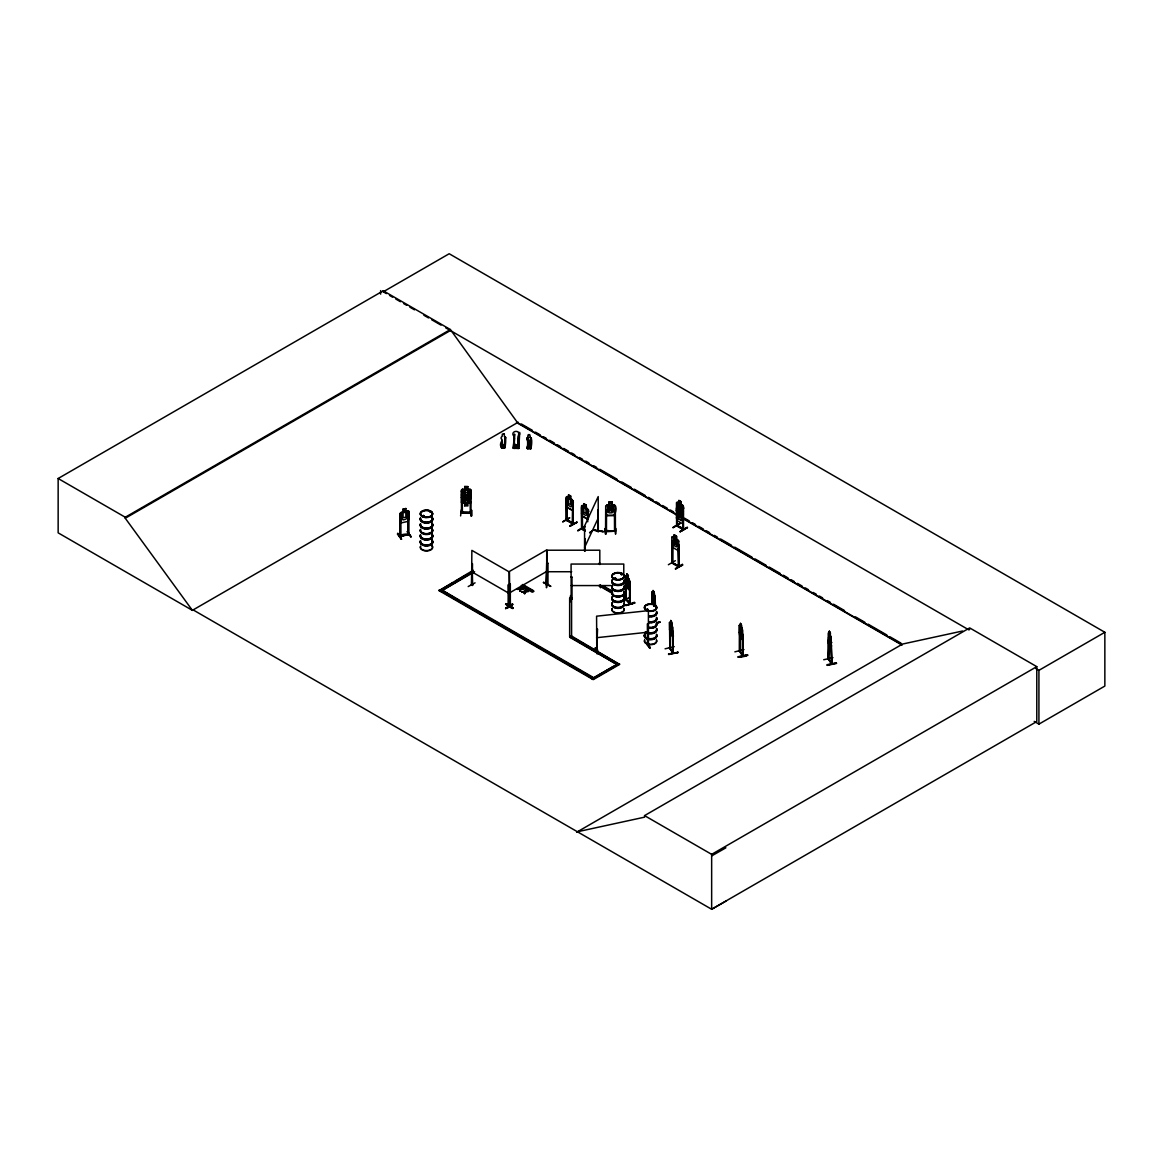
<?xml version="1.0" encoding="UTF-8"?>
<svg xmlns="http://www.w3.org/2000/svg" width="1163" height="1163" viewBox="0 0 1163 1163"><rect width="100%" height="100%" fill="white"/><g stroke="black" fill="none" stroke-linecap="round" stroke-linejoin="round"><path stroke-width="1.5" d="M461.435 502.242L462.569 503.186L470.128 503.288L471.16 502.3M462.569 503.186L461.537 502.14M464.677 505.861L464.778 503.07L463.165 502.169L463.165 497.226L464.778 495.133L464.778 490.204L467.802 490.248L469.43 502.242L467.802 503.114L467.919 505.905L464.677 505.803M461.391 491.469L462.278 491.484L462.38 513.203L461.42 512.185M460.606 515.936L461.333 509.816M461.435 497.226L462.438 499.872L470.041 499.916L471.16 497.299M462.438 499.872L461.537 497.153M462.176 512.156L471.16 512.345M461.289 512.2L461.478 513.246L461.435 490.059L462.467 489.129L470.012 489.245L471.044 490.292M470.274 513.087L470.099 512.302M471.044 491.804L470.172 491.6L470.259 513.334M471.044 516.081L471.306 509.932L471.102 515.66M471.829 510.368L471.582 516.081L471.277 509.917M504.349 446.345L504.815 439.352A2.195 1.788 4.3 0 0 504.364 436.518L504.32 434.351M517.811 446.388L518.494 435.921M530.124 447.144L530.575 440.166A2.195 1.788 4.3 0 0 530.124 437.332L529.979 434.933M501.704 439.352L501.718 439.28A2.195 1.788 4.3 0 1 502.169 436.459L502.314 434.09L503.812 433.872M504.466 444.15C507.112 451.404 496.964 448.337 501.82 440.864M501.994 444.324C503.913 452.044 500.308 444.935 501.893 446.287L504.669 446.359C506.138 445.618 502.169 451.477 504.858 444.368M502.169 447.653L502.46 444.106M502.489 444.222L501.951 447.755M503.477 445.676L503.07 446.316M503.375 445.487L503.477 446.011M504.364 434.584L503.812 433.799M504.669 447.828C506.486 443.946 504.669 436.358 505.629 437.317M505.062 447.842L505.658 437.404M514.598 434.41L513.305 448.322L514.264 434.569M514.642 434.25L513.624 448.118M514.657 438.029L513.886 448.322L514.904 448.366M514.584 443.161L514.628 448.162M514.569 444.906L514.322 448.337L513.741 444.993L514.119 446.127L518.291 446.229L518.669 445.124L518.669 446.519L513.624 446.563M516.474 445.88C516.357 444.47 515.253 446.548 516.43 444.804M516.837 445.414C512.461 444.382 518.029 451.36 516.852 445.269M518.814 448.424L519.716 432.389L517.273 448.409L518.611 434.337M517.855 448.409L518.756 436.401M519.439 432.985L518.233 448.438L518.553 446.694M527.479 440.166L527.479 440.079A2.195 1.788 4.3 0 1 527.929 437.273L527.929 437.346A2.195 1.788 4.3 0 0 527.479 440.166L527.929 447.086L530.124 447.072M527.842 438.247L527.755 448.584M527.333 448.424L527.973 439.774M528.206 448.569L528.365 438.247L528.235 448.569M527.929 448.453L528.613 439.774M528.613 443.408L528.002 448.453M528.467 448.162L528.482 446.505M528.947 446.214L529.107 447.13M529.049 447.014L529.078 446.374M529.47 446.621L528.467 446.592M530.124 437.404L530.124 437.332A2.195 1.788 4.3 0 1 530.575 440.239M529.47 448.191L529.485 446.534M530.357 440.021L530.226 448.613M530.75 438.189C533.802 439.425 528.424 462.176 531.389 437.928C529.325 439.716 530.284 453.337 530.444 447.174M531.011 438.306L530.008 448.496M530.372 448.627L531.128 438.32M503.128 445.545L503.477 445.574M527.973 435.107L527.929 437.346M671.225 627.133L671.967 625.825L671.734 632.817L670.15 628.18M742.227 639.476L742.634 637.571M742.692 637.469L742.256 639.606L739.668 635.42L739.29 632.294M828.143 640.188C827.344 641.743 831.618 651.178 831.56 645.363M669.612 648.067L672.984 653.344L672.955 627.497L669.583 622.365M669.583 629.416L669.554 622.278L669.801 648.489L673.348 653.243L670.295 647.951M673.29 653.155L672.97 631.218L672.65 652.806M740.09 651.353L739.697 629.372M742.561 655.38L742.735 656.266L742.692 630.419L740.409 623.368L741.485 625.156M743.041 655.321L743.055 656.194L742.706 634.14M831.24 662.823L831.952 664.015L831.24 642.092L831.879 642.514M831.211 663.55L831.211 662.765M831.414 663.273L828.885 658.767M671.138 627.075L670.426 623.441L670.397 629.561L671.356 628.514L672.316 632.599L671.778 622.205L670.76 620.417L670.339 648.489M399.781 536.332L400.741 535.649M422.532 516.387L423.884 515.602M422.358 516.038L423.623 515.761M423.783 516.096L423.39 516.11M422.576 516.27L423.884 516.387L423.623 515.485M424.044 516.27L423.361 515.398M429.641 511.865L430.237 512.316M613.933 578.68L615.59 578.127M614.093 578.316L614.602 578.752M615.431 578.026L615.59 578.68M621.391 574.435L621.347 574.129M621.231 574.478L621.958 574.129M622.176 574.507L621.42 574.507M646.381 609.586L647.457 609.136M647.98 610.124L647.878 609.383M648.227 609.877L647.311 609.078L646.454 609.775M653.824 605.967L654.74 605.749L653.737 605.908M654.057 606.054L654.202 605.952M665.091 648.809L674.22 646.643M832.97 657.662L823.709 659.741M629.852 587.911L629.285 590.077L625.81 586.123M505.6 604.353C508.798 601.853 520.544 614.922 505.643 604.28M529.921 442.434L529.819 441.62M675.151 541.391L677.288 540.243L675.848 542.452L677.244 546.45L675.383 542.758L674.177 544.546L673.362 544.066L674.889 541.885L673.464 538.033L675.281 541.391M566.25 504.219L566.963 507.257L572.341 510.368L573.126 508.187M581.573 512.97L582.198 516.052L587.577 519.163L588.362 516.881M587.577 519.163L588.449 509.83L586.079 507.62L586.152 504.916L583.782 503.637L583.855 506.254L581.485 505.92L581.529 529.049L582.489 529.209L582.401 514.846M678.785 548.224L677.927 550.448L672.534 547.337L671.836 544.299M683.263 521.344L682.463 523.641L677.026 520.559L676.386 507.998L677.2 507.431L683.422 511.865M516.285 446.141L516.387 445.196M520.181 591.095L520.893 588.9L523.873 588.522L520.893 589.35L520.181 591.095L520.995 586.864L520.995 588.987M524.731 591.574L524.717 593.712L525.429 591.516L528.409 591.138L525.429 591.516M524.15 593.392L525.531 589.481L526.098 590.252L525.531 589.481M525.531 589.932L524.833 591.647L521.809 592.04L524.833 591.197M610.502 507.78L607.871 505.731L609.892 508.725L607.769 511.909L610.59 509.292C611.971 513.45 615.416 511.865 611.229 508.725L613.294 505.643L610.473 507.751M614.253 515.34L615.329 512.709M605.719 512.927L606.708 515.543L614.326 515.427C615.692 512.403 617.291 506.894 614.297 504.684L612.189 504.786L612.189 502.082L608.947 502.125L608.961 504.844L605.705 505.774L605.545 531.593L605.574 530.575L606.65 531.011M519.614 590.775L520.297 588.58L517.273 588.972L520.195 589.408M520.893 589.35L521.562 587.184M526.098 589.801L525.531 591.604L528.409 591.138M461.435 495.133L462.54 492.458L470.157 492.545L471.16 495.264M397.353 533.977C409.332 550.433 390.157 521.736 401.526 539.181M401.439 539.123L397.862 533.439M584.887 539.094L584.887 551.189M597.956 530.953L598.611 530.401L597.971 531.68L598.204 509.656L598.291 531.782L598.204 496.586L584.567 525.981L584.567 551.146M562.776 521.969L569.768 517.928M584.684 526.621L578.084 530.43M673.072 527.609L680.05 523.568M668.362 564.738L675.34 560.697M475.071 582.837L468.195 586.559M584.567 547.497L598.204 518.102M595.514 647.689L597.389 653.257M472.498 563.793L472.323 585.498L471.538 585.076L471.858 563.43L472.571 585.352L471.887 584.117M472.571 584.567L471.785 584.131M472.585 585.323L471.785 584.916M508.289 605.53L508.26 606.33L508.493 584.582L508.958 606.65L508.289 606.316M604.862 528.627L605.69 534.34L605.414 528.191M605.589 534.268L605.269 528.584M566.192 520.166L567.253 520.399L567.166 506.05M573.112 524.164L572.894 522.827M566.454 519.992L573.446 524.019L572.676 522.798M546.901 581.645L546.479 587.766L546.973 582.052M581.558 529.034L584.945 530.939M584.945 530.386L582.052 528.525M570.393 595.878L570.452 601.576M570.873 595.485L571.004 601.605M677.055 525.385L677.273 526.214L676.822 504.161L677.157 526.185M676.488 525.807L683.495 529.805L683.495 506.675L682.681 505.265L677.273 502.227L676.532 502.765L677.375 502.3M677.52 525.298L676.793 524.833M682.783 507.882L683.655 508.1L682.783 507.882L682.783 529.485L683.03 522.085M683.67 529.601L683.175 528.467M671.909 563.008L671.836 537.19L672.636 536.623L678.785 541.115L678.785 566.933C672.098 563.023 673.348 564.607 672.04 561.976M678.785 566.148L672.577 562.79L678.712 566.105M647.529 644.782L648.576 644.636L647.617 645.291M399.723 536.419L408.809 534.311M407.879 534.529L407.879 513.014L408.707 512.825M408.765 533.788L408.765 534.573M408.809 533.541L408.896 534.558L408.983 511.429L407.879 510.673L400.944 512.432M509.452 605.24L510.412 604.993M547.032 584.684L548.093 584.437M615.62 578.447L614.282 578.883M626.857 576.79L626.101 576.848L626.145 599.468L625.316 599.076L629.866 604.077L629.852 580.86M629.416 603.568L629.721 581.951L630.215 603.96L625.694 598.96L629.808 602.725M682.187 516.154L681.024 517.608L678.858 516.387L677.695 513.624L677.695 508.682L678.858 508.449M680.864 520.079L682.027 518.625L682.187 511.211L681.096 509.627M400.523 536.172L400.552 514.7L400.683 536.405C398.386 533.134 419.523 533.643 399.97 535.823L399.796 536.637L399.912 513.465L403.023 511.894L402.921 509.176L405.96 508.536L405.872 511.298L407.37 511.836L407.37 516.779L405.872 519.236L403.052 519.89L401.555 518.116L401.555 513.174L403.052 511.953M605.545 531.389L615.416 531.229M614.427 509.728L615.329 509.917L614.427 509.728L614.544 531.506L614.529 530.401L615.431 531.433L615.329 505.643L606.752 504.873M651.861 592.33L655.263 597.477L654.769 595.95M651.92 599.323L652.167 602.521L652.298 591.952M739.334 625.287L740.54 626.13L740.031 651.353M828.608 632.687L831.182 636.844M571.963 577.124L571.077 577.124L571.963 577.124L572.036 598.872L571.178 597.797L571.178 598.901L571.077 564.055L623.775 564.055L623.775 574.813M596.488 650.015L596.764 651.018L596.59 616.186L648.402 610.648L648.445 645.45M597.549 650.146L596.648 650.19L597.52 650.102M461.289 512.985L471.03 513.101M670.266 647.675L669.888 647.776M739.363 651.018L742.692 656.208M742.387 655.714L742.387 634.198L743.026 634.62M743.026 656.136L739.653 650.829M828.565 658.607L828.885 658.462M828.216 658.912L831.501 664.088M828.55 637.266L828.536 659.334L828.856 643.124M831.894 664L828.521 658.723M681.096 510.688L679.803 512.403L677.869 508.987L679.352 512.752C676.139 514.293 679.018 517.317 679.846 513.61L681.838 517.317L680.311 513.305L681.794 511.211L678.858 509.336L678.858 514.279L681.024 515.5L681.053 505.382L678.901 504.146L678.901 509.089L681.053 510.324M462.511 489.289L461.537 490.161L461.537 502.212M509.496 605.952L510.397 605.196M510.077 584.131L510.324 605.821L510.324 584.277L509.452 584.509L510.324 584.277M546.014 584.858L546.726 562.994L547.206 585.062L547.104 550.215L599.803 550.215L599.803 564.564M625.36 576.019L625.883 575.481L629.343 579.421M626.145 598.698L625.389 598.334M501.311 447.74L502.053 440.951M513.261 448.307L518.945 448.409M527.072 448.54L530.88 448.627M622.074 574.478L621.275 574.653M648.082 609.906L646.686 610.008M606.534 509.859L605.647 509.874L606.534 509.859L606.446 531.636C603.292 528.758 612.814 532.407 615.431 530.648M614.544 530.721L615.329 530.648M568.547 494.842L568.62 497.444L566.25 497.11L566.294 520.254L573.199 524.164L573.214 501.035L570.844 498.811L571.905 500.41L571.905 505.353L570.757 506.806L568.62 505.571L567.471 502.794L568.62 494.798L570.917 496.121L570.757 498.869M671.909 537.277L672.665 536.739M676.386 510.383L677.128 509.859L683.335 514.293L682.521 512.898M547.962 585.018L547.991 563.285L547.104 563.285L547.991 563.285M571.106 598.625L571.934 598.858M471.16 512.534L461.275 512.403M461.275 513.188L471.16 513.319M739.334 650.902L739.653 650.044M828.187 658.796L828.245 633.065M678.625 508.144L680.951 509.452M681.024 507.024L678.712 505.716L678.712 510.92L677.549 511.153M682.521 510.513L683.335 511.909M682.027 513.683L681.024 512.054M676.386 515.093L677.099 518.131L682.623 521.169L683.422 518.989M677.099 518.131L676.546 515.078M677.026 520.559L676.386 517.477M546.334 585.004L546.973 563.125M543.397 582.532L550.826 586.312L543.79 582.3M546.319 584.277L546.799 584.466M505.614 608.162C518.291 599.192 511.415 608.045 505.658 608.22M505.701 608.612L512.607 604.469M505.614 608.612L512.549 604.106M193.232 609.95L192.477 610.401L58.15 532.843L58.15 478.502L383.267 290.794L450.386 329.536L517.506 422.634L677.491 515.005M383.267 290.794L383.267 291.797L449.194 253.738L1104.85 632.279L1104.85 686.068L1038.922 724.127L1034.212 721.394M58.15 478.502L125.27 517.244L450.386 329.536M725.886 901.151L711.654 909.262L193.145 609.906L192.375 610.342L125.27 518.247L450.386 330.539M192.375 610.342L518.262 422.198M567.064 496.543L572.37 499.697M566.919 499.014L566.294 498.651L566.992 520.573M573.126 501.079L572.981 524.12M572.501 502.242L573.374 502.46L572.501 502.242L572.501 523.844M566.963 507.257L572.341 510.368M583.782 503.637L582.707 511.589L583.855 514.366L585.992 515.602L587.141 514.148L586.152 504.916M582.227 505.396L588.362 509.874L588.362 518.567M570.263 636.873L616.841 664.436L570.263 637.542L571.615 636.088L619.559 664.436L593.217 679.643L439.105 590.659L473.268 570.263M581.834 528.787L581.529 507.446L582.401 507.679M439.105 590.659L453.09 582.59M456.187 580.802L467.061 574.522M470.172 572.734L473.268 570.946M473.079 571.949L440.472 591.444L474.635 571.731M566.323 520.239L566.41 497.153M587.737 511.037L588.609 511.269L587.737 511.037L587.737 521.794M582.198 516.052L587.664 519.12M572.429 523.161L567.239 519.876M573.461 523.205L566.221 519.352L566.992 519.788M569.87 525.691L577.197 522.245L570.204 526.287M569.899 526.069L576.877 522.042M577.691 530.648L585.062 526.388M578.011 530.764L585.018 526.694M589.612 532.639L592.432 531.04M589.656 532.712L592.156 530.88M509.452 592.941L546.726 571.426M678.829 500.483L681.198 501.762L681.053 504.509L682.187 506.05L682.187 510.993L681.053 512.447L678.901 511.211L677.767 508.435L677.767 503.492L678.901 503.274L678.901 500.439L681.198 501.762M676.532 502.765L676.604 525.88M521.402 585.28L533.643 591.444L532.276 592.229L521.402 585.963M682.681 505.265L683.393 529.805M676.532 509.859L677.244 512.898L682.623 516.009L683.422 513.828M673.13 527.711L680.122 523.234L673.13 527.275M683.742 528.845L677.273 525.661L682.957 528.438M680.151 531.331C702.147 519.12 665.658 540.475 687.159 527.333M674.206 534.878L676.488 536.201L674.206 534.878L673.057 542.874L674.206 545.651L676.343 546.886L677.491 545.432L676.343 536.288M680.181 531.709L687.173 527.682M672.112 541.289L672.214 562.819L679.047 566.759L678.945 545.229L678.073 545.011L678.683 566.933M676.488 538.847L676.488 536.201M678.712 541.158L677.869 539.821M678.945 545.229L678.073 545.011M678.465 566.381L678.32 548.456M682.463 564.811L675.412 568.881L682.419 564.404L675.412 568.881L682.783 565.058M570.263 637.542L571.615 636.757L619.559 664.436M458.992 600.573L441.824 589.99L593.217 677.404L591.865 678.858L618.207 663.651M594.962 677.07L613.555 666.326M439.105 589.99L593.217 678.974L619.559 663.768M576.674 832.214L902.561 644.055L962.601 631M577.43 831.763L644.549 817.167L644.549 815.612L969.666 627.904L1036.785 666.646L1036.785 721.554L711.654 909.262L711.654 854.354L1036.785 666.646M969.666 629.459L968.91 629.91L445.705 327.835M1035.811 668.536L1038.922 670.339L1104.85 632.279M711.654 855.924L725.886 847.812M597.448 653.693L595.587 647.646M546.683 584.495L546.726 549.91L509.452 571.426L509.845 606.156M615.053 578.433L614.587 578.52M529.761 442.507L529.965 441.838M509.757 606.199L509.699 584.64M518.436 432.97L519.134 432.956M528.482 434.657L529.31 434.584M628.398 575.627L626.799 573.999L628.311 575.656L628.253 588.929M625.301 575.932L625.345 599.134M629.27 579.378L629.895 587.984M625.767 586.181L625.403 582.997M625.796 577.996L625.796 599.512M624.037 599.396L629.881 597.651M625.665 605.312L634.664 602.986L625.636 605.341L634.431 602.289L634.664 603.001M634.649 602.928L625.883 605.603M402.95 509.234L405.96 508.536M405.829 511.24L407.908 510.731M400.683 514.889L399.854 515.078M399.941 513.523L400.828 522.987L407.951 521.402L408.983 518.538L408.94 511.371M407.544 531.651L411.208 536.943L407.53 531.607M408.14 533.962L408.78 533.817M408.838 534.529L399.97 536.608M653.039 593.028L652.414 598.145L654.013 602.783C656.717 600.995 651.963 587.373 654.115 592.171L654.856 595.994M651.92 592.214L651.905 603.655M654.914 604.833L655.234 601.184L655.554 607.042M656.964 622.496L660.075 621.885L657.153 623.237M656.964 622.946L660.09 622.263M671.88 624.822L670.702 620.591M669.946 626.45L669.975 648.576M669.554 629.372C669.481 635.274 675.834 635.594 672.505 636.684L669.917 632.512M739.741 624.793L742.227 628.965M741.514 625.127L741.485 635.739L739.886 631.102M668.536 653.882L677.971 652.574L668.696 654.536M829.364 633.879L829.364 631.233L828.405 659.29M734.856 651.847L743.971 649.565M739.784 650.873L742.852 654.9M830.367 633.006L830.338 643.633L828.739 638.996M831.094 636.801L831.589 664.146L831.08 636.859M738.258 656.761C754.961 652.08 745.934 657.749 738.272 656.833M827.126 664.684L836.415 662.765M827.14 665.076L836.415 663.114M472.28 584.727L471.553 584.262L472.498 584.495M581.689 528.002L582.009 529.339M676.75 525.632L683.655 529.616M678.247 565.567L678.567 566.89M520.995 588.536L523.873 588.522M517.273 588.972L523.873 588.972M521.809 591.589L528.409 591.589M521.809 592.04L524.731 592.025M517.273 589.423L520.297 589.03M547.061 584.771L548.064 584.771M597.462 629.168L596.59 629.27L597.52 629.357L596.764 650.989M647.529 623.819L648.474 623.92L647.529 623.819L647.617 645.581L647.602 624.008M596.59 650.786L597.346 650.64M647.529 645.334L650.015 648.067L648.62 643.851L649.972 648.009M596.59 637.702L648.402 632.163M470.942 513.377L471.16 490.19L470.012 489.245M408.707 533.555L408.053 533.948M408.126 534.718L407.879 513.014M543.47 582.416L550.492 586.428M676.822 525.676L676.692 502.794M612.189 502.14L608.947 502.125M614.326 515.427L606.708 515.485L605.821 512.854M615.838 528.453L615.561 534.18L615.372 528.409M605.763 531.607L615.285 531.215M599.904 585.004L600.486 587.751L600.457 584.887M623.848 595.892L623.906 601.591M571.178 598.087L572.065 598.058L571.004 598.087M571.963 598.843L571.178 598.872M624.458 601.576L623.979 595.834M547.104 571.731L571.702 571.731M571.077 585.571L611.476 585.571M569.652 598.741L571.585 598.741M569.652 636.103L571.585 636.103M597.462 650.684L597.622 650.306M462.612 492.603L470.157 492.545L471.044 495.278M464.778 486.672L467.802 486.716M501.646 446.476L504.931 446.548M501.558 446.577L501.82 447.333L504.858 446.665M530.691 447.362L527.333 447.392L527.595 448.555M670.033 648.009L669.568 647.326L669.568 648.111M407.166 531.68L410.772 536.928M593.639 530.27L603.204 531.738M648.503 644.447L647.5 644.985M623.935 601.155L623.95 598.334M678.785 505.847L680.951 507.068L680.864 512.142M508.493 606.112L509.205 606.505L509.132 571.876L471.858 550.361L471.611 585.12M383.267 291.797L386.392 293.599M389.518 295.402L392.643 297.205M395.754 299.007L400.435 301.711M403.561 303.514L406.687 305.317M409.812 307.119L414.493 309.823M423.855 315.231L428.536 317.935M431.662 319.738L441.024 325.131M521.402 424.001L532.378 430.339M535.518 432.156L540.228 434.875M543.354 436.677L546.494 438.495M549.634 440.297L554.344 443.016M557.484 444.833L560.61 446.65M563.75 448.453L568.46 451.171M571.6 452.989L574.726 454.791M579.436 457.51L582.576 459.327M585.716 461.13L588.841 462.947M593.552 465.665L596.692 467.468M599.832 469.285L617.088 479.243M621.783 481.962L631.204 487.399M634.329 489.201L645.32 495.54M648.445 497.357L653.155 500.075M656.295 501.878L659.436 503.695M662.576 505.512L667.271 508.216M670.411 510.034L673.551 511.851M684.527 518.189L689.237 520.908M692.378 522.71L695.503 524.528M698.643 526.33L703.353 529.049M706.493 530.866L709.619 532.669M714.329 535.387L717.469 537.204M720.609 539.007L731.585 545.345M734.725 547.162L751.981 557.121M755.107 558.938L766.097 565.276M769.223 567.079L780.213 573.432M783.339 575.234L788.049 577.953M791.189 579.77L794.329 581.573M797.469 583.39L802.165 586.108M805.305 587.911L808.445 589.728M813.141 592.447L816.281 594.249M819.421 596.067L822.561 597.869M827.271 600.588L830.397 602.405M833.537 604.208L844.512 610.56M855.503 616.899L864.909 622.321M868.049 624.138L886.875 634.998M890 636.815L900.991 643.154M683.757 518.625L901.79 644.506M516.474 422.489L675.412 514.25M683.292 518.8L902.023 645.087M569.448 517.811L562.848 521.635M582.474 528.671L585.193 530.241M581.762 528.831L585.193 530.808M603.175 585.876L612.494 591.255M604.731 587.446L610.938 591.022M600.253 585.759L612.683 592.926M598.712 585.541L612.683 593.61M522.769 584.495L533.643 590.775M524.324 586.065L533.643 591.444M521.562 587.635L520.995 586.864M524.15 592.941L524.717 593.712M471.858 571.876L509.132 593.392M462.118 602.376L473.05 608.685M476.161 610.488L487.093 616.797M490.219 618.6L541.711 648.329M544.836 650.132L549.518 652.836M552.643 654.638L593.217 678.073M644.549 815.612L711.654 854.354M572.53 523.815L572.748 509.278M566.323 519.454L566.774 520.53M626.857 577.677L628.253 579.218M626.857 582.619L628.253 584.16M400.828 522.987L399.999 520.53M829.263 631.247L830.44 633.021M829.292 631.407L830.338 633.035M829.481 632.134L830.149 634.068L829.481 633.021M828.521 643.313L831.109 647.486M652.269 591.836L653.068 593.174M671.56 622.379L670.891 621.318L671.56 623.266M651.905 596.488L652.21 604.135M652.196 602.463L654.013 605.24M677.985 652.617L677.796 651.876M628.253 578.345L629.009 580.046L628.253 586.283L626.101 581.791M677.549 516.096L678.712 518.858M836.575 663.419L827.3 665.381M668.536 654.26L677.811 652.254M648.067 643.473L649.477 648.125M595.093 648.082L596.91 653.751M676.692 509.845L677.375 512.796M581.645 512.999L582.329 515.95M514.511 446.301L513.828 435.921A3.3 2.689 4.3 0 1 513.828 432.113A3.3 2.689 4.3 0 1 518.494 432.229A3.3 2.689 4.3 0 1 518.494 436.038M501.718 439.28L502.154 446.287M629.328 602.754L629.372 603.641M1038.922 670.339L1038.922 724.127M740.511 623.339L740.438 626.159M739.435 632.323L739.392 625.171L739.305 651.033M674.278 535.009L674.278 537.669M672.737 541.653L672.577 563.343L672.505 541.784M655.22 597.462L655.22 605.312M653.039 590.382L652.966 593.203M652.53 598.698L652.53 604.077M626.901 573.97L626.857 587.373M625.694 577.444L625.665 599.483M612.087 502.169L612.087 504.873L613.715 505.731L613.715 510.673L612.087 512.81L609.063 512.868L607.449 510.775L607.449 505.832L609.063 504.916L609.063 502.212M587.984 510.891L587.984 516.27M585.12 538.6L585.12 550.695M582.154 507.809L582.227 529.369M531.026 442.696L527.74 442.798M530.357 447.464L527.58 448.148L527.406 446.345L527.653 447.101M518.175 446.679L518.175 447.799L514.002 447.697L514.002 446.577M508.493 584.582L508.609 606.127M380.635 290.59L380.635 294.152M125.27 517.244L125.27 518.247M656.528 612.392A6.164 3.562 0 0 1 648.983 616.753M656.528 617.335A6.164 3.562 0 0 1 648.983 621.696M656.514 618.323A6.149 3.547 0 0 1 648.983 622.685M656.499 622.961A6.135 3.547 0 0 1 648.983 627.293M656.615 617.975A6.251 3.605 0 0 1 648.954 622.394M656.615 617.669A6.251 3.605 0 0 1 648.954 622.089M656.615 611.723A6.251 3.605 0 0 1 648.954 616.143M656.514 611.404A6.149 3.547 0 0 1 648.983 615.75M656.615 612.029A6.251 3.605 0 0 1 648.954 616.448M656.543 623.295A6.178 3.562 0 0 1 648.983 627.671M656.615 634.896A6.251 3.605 0 0 1 649.754 639.403A6.251 3.605 0 0 1 645.16 634.024M656.499 639.883A6.135 3.547 0 0 1 650.568 644.346A6.135 3.547 0 0 1 644.651 639.883M656.615 634.591A6.251 3.605 0 0 1 649.754 639.098A6.251 3.605 0 0 1 645.16 633.719M656.514 635.245A6.149 3.547 0 0 1 650.568 639.723A6.149 3.547 0 0 1 644.636 635.245M656.514 634.257A6.149 3.547 0 0 1 650.568 638.734A6.149 3.547 0 0 1 644.636 634.257M656.543 640.217A6.178 3.562 0 0 1 650.568 644.709A6.178 3.562 0 0 1 644.607 640.217M656.528 629.314A6.164 3.562 0 0 1 652.937 633.515A6.164 3.562 0 0 1 645.232 632.018M656.615 628.95A6.251 3.605 0 0 1 653.693 633.021A6.251 3.605 0 0 1 646.148 632.439M656.615 628.645A6.251 3.605 0 0 1 653.693 632.716A6.251 3.605 0 0 1 646.148 632.134M656.514 628.325A6.149 3.547 0 0 1 654.318 632.061A6.149 3.547 0 0 1 647.5 632.309M656.499 623.848A6.135 3.547 0 0 1 648.983 628.18M656.543 623.528A6.178 3.562 0 0 1 648.983 627.889M624.066 586.646A6.251 3.605 0 0 1 617.204 591.153A6.251 3.605 0 0 1 612.61 585.774M623.993 591.763A6.178 3.562 0 0 1 618.018 596.256A6.178 3.562 0 0 1 612.058 591.763M624.066 580.715A6.251 3.605 0 0 1 617.204 585.222A6.251 3.605 0 0 1 612.61 579.843M624.066 586.341A6.251 3.605 0 0 1 617.204 590.848A6.251 3.605 0 0 1 612.61 585.469M624.066 580.41A6.251 3.605 0 0 1 617.204 584.916A6.251 3.605 0 0 1 612.61 579.537M623.979 581.064A6.164 3.562 0 0 1 618.018 585.556A6.164 3.562 0 0 1 612.072 581.064M623.979 580.075A6.164 3.562 0 0 1 618.018 584.553A6.164 3.562 0 0 1 612.072 580.075M623.964 587.01A6.149 3.547 0 0 1 618.018 591.473A6.149 3.547 0 0 1 612.087 587.01M623.979 586.007A6.164 3.562 0 0 1 618.018 590.484A6.164 3.562 0 0 1 612.072 586.007M623.993 592.025A6.178 3.562 0 0 1 618.018 596.517A6.178 3.562 0 0 1 612.058 592.025M624.066 603.568A6.251 3.605 0 0 1 617.204 608.075A6.251 3.605 0 0 1 612.61 602.696M623.964 592.519A6.149 3.547 0 0 1 618.018 596.997A6.149 3.547 0 0 1 612.087 592.519M623.95 608.554A6.135 3.547 0 0 1 618.018 613.017A6.135 3.547 0 0 1 612.101 608.554M623.993 592.214A6.178 3.562 0 0 1 618.018 596.706A6.178 3.562 0 0 1 612.058 592.214M624.066 597.637A6.251 3.605 0 0 1 617.204 602.143A6.251 3.605 0 0 1 612.61 596.764M624.066 603.263A6.251 3.605 0 0 1 617.204 607.769A6.251 3.605 0 0 1 612.61 602.39M624.066 597.331A6.251 3.605 0 0 1 617.204 601.838A6.251 3.605 0 0 1 612.61 596.459M623.979 597.986A6.164 3.562 0 0 1 618.018 602.478A6.164 3.562 0 0 1 612.072 597.986M623.979 596.997A6.164 3.562 0 0 1 618.018 601.475A6.164 3.562 0 0 1 612.072 596.997M623.964 603.931A6.149 3.547 0 0 1 618.018 608.394A6.149 3.547 0 0 1 612.087 603.931M623.979 602.928A6.164 3.562 0 0 1 618.018 607.406A6.164 3.562 0 0 1 612.072 602.928M623.993 608.7A6.178 3.562 0 0 1 618.018 613.192A6.178 3.562 0 0 1 612.058 608.7M431.822 516.808A6.164 3.562 0 0 1 427.286 522.114A6.164 3.562 0 0 1 420.526 517.666M431.822 523.728A6.164 3.562 0 0 1 427.286 529.049A6.164 3.562 0 0 1 420.526 524.6M431.895 523.365A6.251 3.605 0 0 1 427.301 528.743A6.251 3.605 0 0 1 420.439 524.237M431.895 523.059A6.251 3.605 0 0 1 427.301 528.438A6.251 3.605 0 0 1 420.439 523.932M431.822 522.739A6.164 3.562 0 0 1 427.286 528.046A6.164 3.562 0 0 1 420.526 523.597M431.895 517.433A6.251 3.605 0 0 1 427.301 522.812A6.251 3.605 0 0 1 420.439 518.305M431.895 517.128A6.251 3.605 0 0 1 427.301 522.507A6.251 3.605 0 0 1 420.439 518M431.822 517.797A6.164 3.562 0 0 1 427.286 523.103A6.164 3.562 0 0 1 420.526 518.654M420.512 529.354A6.178 3.562 0 0 0 427.286 533.817A6.178 3.562 0 0 0 431.822 528.496A6.135 3.547 0 0 1 428.071 533.57A6.135 3.547 0 0 1 420.337 530.139M431.822 528.7A6.178 3.562 0 0 1 427.286 534.021A6.178 3.562 0 0 1 420.512 529.572M431.807 533.73A6.149 3.547 0 0 1 427.286 539.021A6.149 3.547 0 0 1 420.541 534.587M431.822 540.65A6.164 3.562 0 0 1 427.286 545.97A6.164 3.562 0 0 1 420.526 541.522M431.895 540.286A6.251 3.605 0 0 1 427.301 545.665A6.251 3.605 0 0 1 420.439 541.158M431.895 539.981A6.251 3.605 0 0 1 427.301 545.36A6.251 3.605 0 0 1 420.439 540.853M431.895 534.355A6.251 3.605 0 0 1 427.301 539.734A6.251 3.605 0 0 1 420.439 535.227M431.895 534.05A6.251 3.605 0 0 1 427.301 539.428A6.251 3.605 0 0 1 420.439 534.922M431.822 534.718A6.164 3.562 0 0 1 427.286 540.025A6.164 3.562 0 0 1 420.526 535.576M431.807 539.661A6.149 3.547 0 0 1 427.286 544.967A6.149 3.547 0 0 1 420.541 540.519M431.822 545.621A6.178 3.562 0 0 1 427.286 550.942A6.178 3.562 0 0 1 420.512 546.494M431.793 545.287A6.135 3.547 0 0 1 427.286 550.579A6.135 3.547 0 0 1 420.555 546.145M431.778 529.267A6.12 3.533 0 0 1 428.057 534.442A6.12 3.533 0 0 1 420.352 531.026M464.677 486.512L467.919 486.556L467.802 489.361L469.43 490.263L467.802 502.227L464.778 502.183L464.778 497.241L463.165 495.118L463.165 490.175L464.778 489.318L464.677 486.512M502.707 447.261C501.733 443.408 505.76 447.74 502.707 447.261M654.609 602.478L653.635 598.48L652.661 599.527L652.69 593.392L653.621 597.273L654.565 596.343L654.609 602.478M742.081 635.449L741.107 631.436L740.497 633.035L740.119 632.367L740.86 630.477L740.177 626.363L741.093 630.23L742.038 629.299L742.081 635.449M830.934 643.328L829.96 639.33L828.986 640.377L829.03 634.242L829.946 638.124L830.891 637.179L830.934 643.328M505.949 604.048L513.028 608.133L505.949 604.048M463.485 496.078L465.636 499.247L463.572 502.271L466.334 499.872L468.994 502.329L466.974 499.29L469.082 496.15L466.276 498.694L463.644 496.034M593.741 530.081L603.306 531.535L593.741 530.081M405.364 509.205L403.561 510.513L405.364 509.205M405.872 512.185L403.052 512.825L403.052 517.768L405.872 517.128L405.872 512.185M747.562 655.176L738.287 657.182L747.562 655.176M611.549 502.678L609.601 502.707L609.601 503.594L611.549 503.564L611.549 502.678M612.087 505.76L609.063 505.803L609.063 510.746L612.087 510.702L612.087 505.76M599.803 563.285L598.916 563.488L599.803 563.285M571.585 598.073L569.652 598.073L569.652 636.772L571.585 636.772L571.585 598.073M467.802 495.162L464.778 495.133L467.802 495.176M467.802 497.284L464.778 497.241L467.802 497.299M467.264 504.422L465.316 504.408L465.316 505.28L467.264 505.309L467.264 504.422M467.264 487.152L465.316 487.123L465.316 487.995L467.264 488.024L467.264 487.152M680.631 507.242L679.25 506.457L680.631 508.129L680.631 507.242M680.486 509.714L679.09 508.929L680.486 510.601L680.486 509.714M680.864 513.028L678.712 511.807L678.712 516.75L680.864 517.971L680.864 513.028M680.66 502.082L679.294 501.282L680.66 502.954L680.66 502.082M675.965 536.521L674.584 535.721L675.965 537.393L675.965 536.521M676.343 539.821L674.206 538.585L674.206 543.528L676.343 544.764L676.343 539.821M570.379 496.441L568.998 495.642L570.379 497.313L570.379 496.441M585.614 505.236L584.248 504.437L585.614 506.109L585.614 505.236M570.757 499.741L568.62 498.505L568.62 503.448L570.757 504.684L570.757 499.741M585.992 508.536L583.855 507.301L583.855 512.243L585.992 513.479L585.992 508.536M628.005 575.859L627.104 574.856L628.005 576.746L628.005 575.859M830.338 636.568L829.292 634.925L829.292 639.868L830.338 641.511L830.338 636.568M741.296 625.301L740.627 624.24L741.296 626.174L741.296 625.301M741.485 628.674L740.438 627.046L740.438 631.974L741.485 633.617L741.485 628.674M653.824 592.345L653.155 591.284L653.824 593.217L653.824 592.345M654.013 595.718L652.966 594.075L652.966 599.018L654.013 600.66L654.013 595.718M671.734 625.767L670.702 624.124L670.702 629.067L671.734 630.695L671.734 625.767M647.5 610.415A6.135 3.547 0 0 0 656.717 607.348A6.135 3.547 0 0 0 647.5 604.28A6.135 3.547 0 0 0 647.5 610.415M647.5 610.909A6.135 3.547 0 0 0 656.717 607.842A6.135 3.547 0 0 0 647.5 604.76A6.135 3.547 0 0 0 647.5 610.909M646.206 610.066A6.178 3.562 0 0 0 656.543 608.467A6.178 3.562 0 0 0 648.983 604.106A6.178 3.562 0 0 0 646.206 610.066M614.936 579.116A6.178 3.562 0 0 0 624.197 576.034A6.178 3.562 0 0 0 614.936 572.952A6.178 3.562 0 0 0 614.936 579.116M614.951 579.596A6.149 3.547 0 0 0 624.182 576.528A6.149 3.547 0 0 0 614.951 573.446A6.149 3.547 0 0 0 614.951 579.596M614.936 579.305A6.178 3.562 0 0 0 624.197 576.223A6.178 3.562 0 0 0 614.936 573.126A6.178 3.562 0 0 0 614.936 579.305M423.39 516.677A6.164 3.562 0 0 0 432.636 513.595A6.164 3.562 0 0 0 423.39 510.513A6.164 3.562 0 0 0 423.39 516.677M423.419 517.172A6.12 3.533 0 0 0 432.607 514.104A6.12 3.533 0 0 0 423.419 511.051A6.12 3.533 0 0 0 423.419 517.172M423.39 516.881A6.178 3.562 0 0 0 432.651 513.799A6.178 3.562 0 0 0 423.39 510.702A6.178 3.562 0 0 0 423.39 516.881"/></g></svg>
